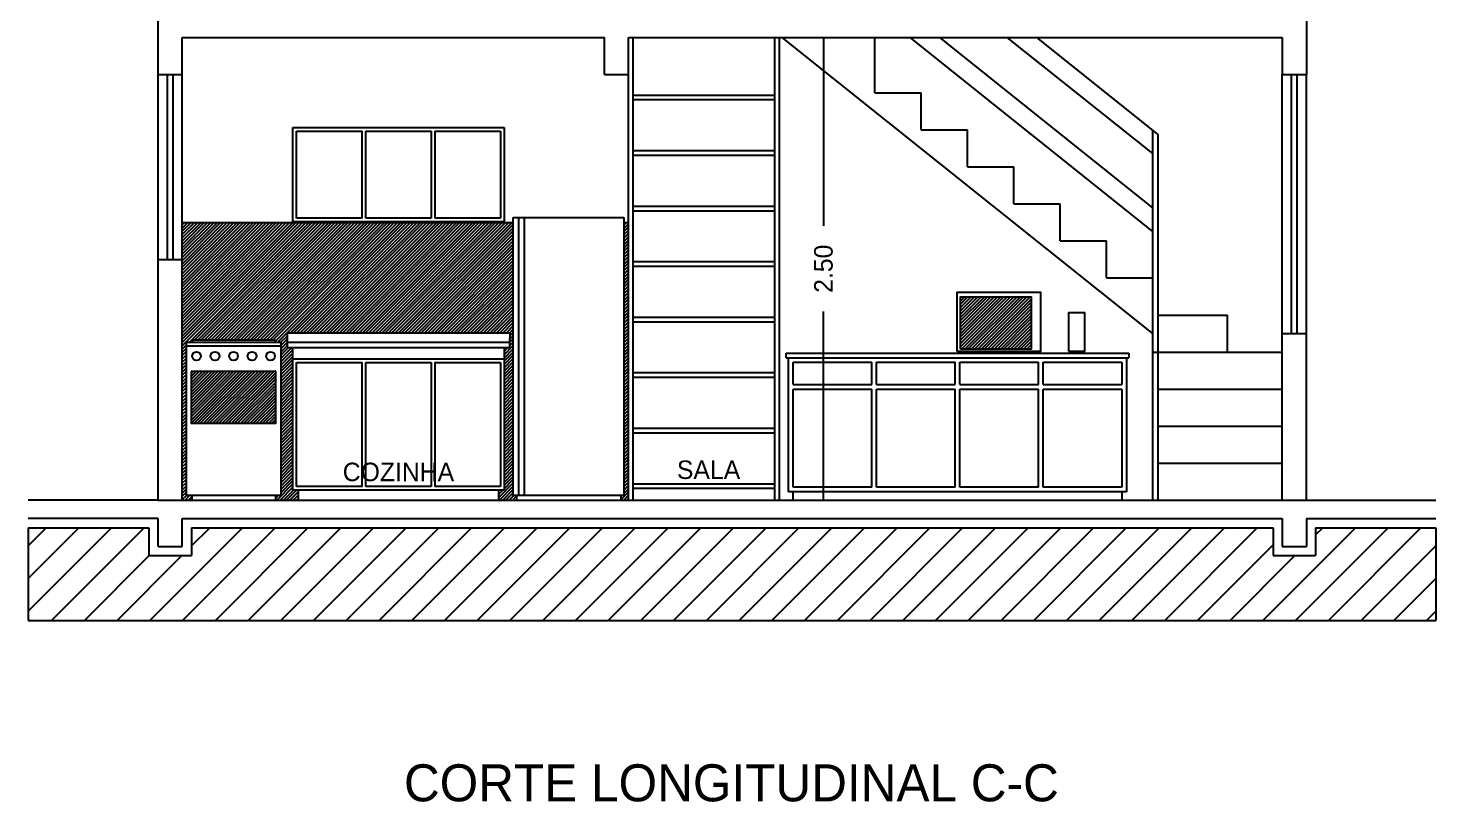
# Model space of a CAD drawing. Extents: x -74 to 202, y -59 to 73.
# Drawn here: x -32.26 to -24.66, y -8.78 to -4.6 of the extents above; entities that cross this region are included whole.
import ezdxf
from ezdxf.enums import TextEntityAlignment as Align

# ---------------------------------------------------------------- set-up
doc = ezdxf.new("R2010")
doc.units = 0
doc.linetypes.add('DASHED2', pattern=[0.375, 0.25, -0.125])
doc.layers.get('0').update_dxf_attribs({"linetype": 'CONTINUOUS'})
doc.layers.get('DEFPOINTS').update_dxf_attribs({"linetype": 'CONTINUOUS'})
for name, color, linetype in [('CONCRETO', 5, 'CONTINUOUS'), ('DIM', 244, 'CONTINUOUS'), ('JANELA', 5, 'CONTINUOUS'), ('PAREDECORTE', 3, 'CONTINUOUS'), ('TERRA', 244, 'CONTINUOUS'), ('TEXTO', 1, 'CONTINUOUS'), ('VISTAL', 30, 'CONTINUOUS'), ('VISTAP', 244, 'CONTINUOUS')]:
    doc.layers.add(name, color=color, linetype=linetype)
doc.dimstyles.get("Standard").update_dxf_attribs({"dimscale": 0, "dimtxt": 0.1, "dimasz": 0.12, "dimexe": 0.05, "dimexo": 0.0625, "dimgap": 0.09, "dimtad": 0, "dimzin": 0, "dimtxsty": 'STANDARD', "dimblk1": 'NONE', "dimblk2": 'NONE', "dimsah": 1, "dimcen": 0.09, "dimclrd": 244, "dimclre": 244, "dimclrt": 244, "dimazin": 3, "dimtfac": 1, "dimtdec": 4, "dimtofl": 0, "dimtmove": 0, "dimatfit": 3, "dimtolj": 1, "dimtzin": 0})

# ---------------------------------------------------------------- blocks, each defined once
blk = doc.blocks.new('*X55')
at = {"color": 0, "linetype": 'CONTINUOUS'}
for p, q in [((35.4567, 5.1218), (36.1233, 5.7884)), ((35.4567, 5.1395), (36.1056, 5.7884)), ((35.4567, 5.1572), (36.088, 5.7884)), ((35.4567, 5.1749), (36.0703, 5.7884)), ((35.4567, 5.1926), (36.0526, 5.7884)), ((35.4567, 5.2102), (36.0349, 5.7884)), ((35.4567, 5.2279), (36.0172, 5.7884)), ((35.4567, 5.2456), (35.9996, 5.7884)), ((35.4567, 5.2633), (35.9819, 5.7884)), ((35.4567, 5.2809), (35.9642, 5.7884)), ((35.4567, 5.2986), (35.9465, 5.7884)), ((35.4567, 5.3163), (35.9289, 5.7884)), ((35.4567, 5.334), (35.9112, 5.7884)), ((35.4567, 5.3517), (35.8935, 5.7884)), ((35.4567, 5.3693), (35.8758, 5.7884)), ((35.4567, 5.387), (35.8581, 5.7884)), ((35.4567, 5.4047), (35.8405, 5.7884)), ((35.4567, 5.4224), (35.8228, 5.7884)), ((35.4567, 5.44), (35.8051, 5.7884)), ((35.4567, 5.4577), (35.7874, 5.7884)), ((35.4567, 5.4754), (35.7698, 5.7884)), ((35.4567, 5.4931), (35.7521, 5.7884)), ((35.4567, 5.5108), (35.7344, 5.7884)), ((35.4567, 5.5284), (35.7167, 5.7884)), ((35.4567, 5.5461), (35.699, 5.7884)), ((35.4567, 5.5638), (35.6814, 5.7884)), ((35.4567, 5.5815), (35.6637, 5.7884)), ((35.4567, 5.5991), (35.646, 5.7884)), ((35.4567, 5.6168), (35.6283, 5.7884)), ((35.4567, 5.6345), (35.6107, 5.7884)), ((35.4567, 5.6522), (35.593, 5.7884)), ((35.4567, 5.6699), (35.5753, 5.7884)), ((35.4567, 5.6875), (35.5576, 5.7884)), ((35.4567, 5.7052), (35.5399, 5.7884)), ((35.4567, 5.7229), (35.5223, 5.7884)), ((35.4567, 5.7406), (35.5046, 5.7884)), ((35.4567, 5.7582), (35.4869, 5.7884)), ((35.4567, 5.7759), (35.4692, 5.7884)), ((35.4951, 5.1425), (36.141, 5.7884)), ((35.5237, 5.1535), (36.1587, 5.7884)), ((35.5414, 5.1535), (36.1763, 5.7884)), ((35.5591, 5.1535), (36.194, 5.7884)), ((35.5768, 5.1535), (36.2117, 5.7884)), ((35.5945, 5.1535), (36.2294, 5.7884)), ((35.6121, 5.1535), (36.2471, 5.7884)), ((35.6298, 5.1535), (36.2647, 5.7884)), ((35.6475, 5.1535), (36.2824, 5.7884)), ((35.6652, 5.1535), (36.3001, 5.7884)), ((35.6828, 5.1535), (36.3178, 5.7884)), ((35.7005, 5.1535), (36.3354, 5.7884)), ((35.7182, 5.1535), (36.3531, 5.7884)), ((35.7359, 5.1535), (36.3708, 5.7884)), ((35.7535, 5.1535), (36.3885, 5.7884)), ((35.7712, 5.1535), (36.4062, 5.7884)), ((35.7889, 5.1535), (36.4238, 5.7884)), ((35.8066, 5.1535), (36.4415, 5.7884)), ((35.8243, 5.1535), (36.4592, 5.7884)), ((35.8419, 5.1535), (36.4769, 5.7884)), ((35.8596, 5.1535), (36.4945, 5.7884)), ((35.8773, 5.1535), (36.5122, 5.7884)), ((35.895, 5.1535), (36.5299, 5.7884)), ((35.9126, 5.1535), (36.5476, 5.7884)), ((35.9303, 5.1535), (36.5653, 5.7884)), ((35.948, 5.1535), (36.5829, 5.7884)), ((35.9578, 5.1457), (36.6006, 5.7884)), ((35.9724, 5.1425), (36.6183, 5.7884)), ((36.04, 5.1925), (36.636, 5.7884)), ((36.0577, 5.1925), (36.6536, 5.7884)), ((36.0754, 5.1925), (36.6713, 5.7884)), ((36.0931, 5.1925), (36.689, 5.7884)), ((36.1107, 5.1925), (36.7067, 5.7884)), ((36.1284, 5.1925), (36.7244, 5.7884)), ((36.1461, 5.1925), (36.742, 5.7884)), ((36.1638, 5.1925), (36.7597, 5.7884)), ((36.1815, 5.1925), (36.7774, 5.7884)), ((36.1991, 5.1925), (36.7951, 5.7884)), ((36.2168, 5.1925), (36.8127, 5.7884)), ((36.2345, 5.1925), (36.8304, 5.7884)), ((36.2522, 5.1925), (36.8481, 5.7884)), ((36.2698, 5.1925), (36.8658, 5.7884)), ((36.2875, 5.1925), (36.8834, 5.7884)), ((36.3052, 5.1925), (36.9011, 5.7884)), ((36.3229, 5.1925), (36.9188, 5.7884)), ((36.3406, 5.1925), (36.9365, 5.7884)), ((36.3582, 5.1925), (36.9542, 5.7884)), ((36.3759, 5.1925), (36.9718, 5.7884)), ((36.3936, 5.1925), (36.9895, 5.7884)), ((36.4113, 5.1925), (37.0072, 5.7884)), ((36.4289, 5.1925), (37.0249, 5.7884)), ((36.4466, 5.1925), (37.0425, 5.7884)), ((36.4643, 5.1925), (37.0602, 5.7884)), ((36.482, 5.1925), (37.0779, 5.7884)), ((36.4997, 5.1925), (37.0956, 5.7884)), ((36.5173, 5.1925), (37.1133, 5.7884)), ((36.535, 5.1925), (37.1309, 5.7884)), ((36.5527, 5.1925), (37.1486, 5.7884)), ((36.5704, 5.1925), (37.1663, 5.7884)), ((36.588, 5.1925), (37.184, 5.7884)), ((36.6057, 5.1925), (37.2016, 5.7884)), ((36.6234, 5.1925), (37.2193, 5.7884)), ((36.6411, 5.1925), (37.237, 5.7884)), ((36.6588, 5.1925), (37.2441, 5.7778)), ((37.8414, 5.7741), (37.8557, 5.7884)), ((37.8414, 5.7565), (37.8667, 5.7818)), ((36.6764, 5.1925), (37.2441, 5.7602)), ((36.6941, 5.1925), (37.2441, 5.7425)), ((36.7118, 5.1925), (37.2441, 5.7248)), ((36.7295, 5.1925), (37.2441, 5.7071)), ((37.8414, 5.7388), (37.8667, 5.7641)), ((37.8414, 5.7211), (37.8667, 5.7464)), ((37.8414, 5.7034), (37.8667, 5.7287)), ((37.8414, 5.6857), (37.8667, 5.711)), ((36.7471, 5.1925), (37.2441, 5.6894)), ((36.7648, 5.1925), (37.2441, 5.6718)), ((36.7825, 5.1925), (37.2441, 5.6541)), ((36.8002, 5.1925), (37.2441, 5.6364)), ((37.8414, 5.6681), (37.8667, 5.6934)), ((37.8414, 5.6504), (37.8667, 5.6757)), ((37.8414, 5.6327), (37.8667, 5.658)), ((37.8414, 5.615), (37.8667, 5.6403)), ((36.8179, 5.1925), (37.2441, 5.6187)), ((36.8355, 5.1925), (37.2441, 5.6011)), ((36.8532, 5.1925), (37.2441, 5.5834)), ((36.8709, 5.1925), (37.2441, 5.5657)), ((37.8414, 5.5974), (37.8667, 5.6227)), ((37.8414, 5.5797), (37.8667, 5.605)), ((37.8414, 5.562), (37.8667, 5.5873)), ((37.8414, 5.5443), (37.8667, 5.5696)), ((37.8414, 5.5266), (37.8667, 5.5519)), ((36.8886, 5.1925), (37.2441, 5.548)), ((36.9062, 5.1925), (37.2441, 5.5304)), ((36.9239, 5.1925), (37.2441, 5.5127)), ((36.9416, 5.1925), (37.2441, 5.495)), ((36.9593, 5.1925), (37.2441, 5.4773)), ((37.8414, 5.509), (37.8667, 5.5343)), ((37.8414, 5.4913), (37.8667, 5.5166)), ((37.8414, 5.4736), (37.8667, 5.4989)), ((37.8414, 5.4559), (37.8667, 5.4812)), ((36.977, 5.1925), (37.2441, 5.4596)), ((36.9946, 5.1925), (37.2441, 5.442)), ((37.0123, 5.1925), (37.2441, 5.4243)), ((37.03, 5.1925), (37.2441, 5.4066)), ((37.8414, 5.4383), (37.8667, 5.4636)), ((37.8414, 5.4206), (37.8667, 5.4459)), ((37.8414, 5.4029), (37.8667, 5.4282)), ((37.8414, 5.3852), (37.8667, 5.4105)), ((37.0477, 5.1925), (37.2441, 5.3889)), ((37.0653, 5.1925), (37.2441, 5.3713)), ((37.083, 5.1925), (37.2441, 5.3536)), ((37.1007, 5.1925), (37.2441, 5.3359)), ((37.8414, 5.3675), (37.8667, 5.3928)), ((37.8414, 5.3499), (37.8667, 5.3752)), ((37.8414, 5.3322), (37.8667, 5.3575)), ((37.8414, 5.3145), (37.8667, 5.3398)), ((37.8414, 5.2968), (37.8667, 5.3221)), ((37.1184, 5.1925), (37.2441, 5.3182)), ((37.1361, 5.1925), (37.2441, 5.3005)), ((37.1537, 5.1925), (37.2441, 5.2829)), ((37.1714, 5.1925), (37.2441, 5.2652)), ((37.1891, 5.1925), (37.2441, 5.2475)), ((37.8414, 5.2792), (37.8667, 5.3045)), ((37.8414, 5.2615), (37.8667, 5.2868)), ((37.8414, 5.2438), (37.8667, 5.2691)), ((37.8414, 5.2261), (37.8667, 5.2514)), ((35.989, 5.1414), (36.0241, 5.1766)), ((37.2068, 5.1925), (37.2441, 5.2298)), ((37.2244, 5.1925), (37.2441, 5.2122)), ((37.2244, 5.1571), (37.2441, 5.1768)), ((37.2248, 5.1751), (37.2441, 5.1945)), ((37.8414, 5.2084), (37.8667, 5.2337)), ((37.8414, 5.1908), (37.8667, 5.2161)), ((37.8414, 5.1731), (37.8667, 5.1984)), ((37.8414, 5.1554), (37.8667, 5.1807)), ((35.4567, 5.1042), (35.479, 5.1264)), ((35.4567, 5.0865), (35.479, 5.1087)), ((35.989, 5.1238), (36.0241, 5.1589)), ((35.989, 5.1061), (36.0241, 5.1412)), ((35.989, 5.0884), (36.0241, 5.1235)), ((35.989, 5.053), (36.0484, 5.1125)), ((35.989, 5.0707), (36.0307, 5.1125)), ((35.989, 5.0354), (36.0541, 5.1005)), ((37.1941, 5.0738), (37.2441, 5.1238)), ((37.1941, 5.1091), (37.1975, 5.1125)), ((37.1941, 5.0914), (37.2152, 5.1125)), ((37.1941, 5.0561), (37.2441, 5.1061)), ((37.2241, 5.1391), (37.2441, 5.1591)), ((37.2241, 5.1214), (37.2441, 5.1414)), ((37.8414, 5.1377), (37.8667, 5.163)), ((37.8414, 5.1201), (37.8667, 5.1454)), ((37.8414, 5.1024), (37.8667, 5.1277)), ((37.8414, 5.0847), (37.8667, 5.11)), ((35.4567, 5.0688), (35.479, 5.0911)), ((35.4567, 5.0511), (35.479, 5.0734)), ((35.4567, 5.0335), (35.479, 5.0557)), ((35.4567, 5.0158), (35.479, 5.038)), ((35.4567, 4.9981), (35.479, 5.0203)), ((35.989, 5.0177), (36.0541, 5.0828)), ((35.989, 5), (36.0541, 5.0651)), ((35.989, 4.9823), (36.0541, 5.0475)), ((35.989, 4.9647), (36.0541, 5.0298)), ((37.1941, 5.0384), (37.2441, 5.0884)), ((37.1941, 5.0207), (37.2441, 5.0707)), ((37.1941, 5.0031), (37.2441, 5.0531)), ((37.1941, 4.9854), (37.2441, 5.0354)), ((37.1941, 4.9677), (37.2441, 5.0177)), ((37.8414, 5.067), (37.8667, 5.0923)), ((37.8414, 5.0493), (37.8667, 5.0746)), ((37.8414, 5.0317), (37.8667, 5.057)), ((37.8414, 5.014), (37.8667, 5.0393)), ((37.8414, 4.9963), (37.8667, 5.0216)), ((35.4567, 4.9804), (35.479, 5.0027)), ((35.4567, 4.9627), (35.479, 4.985)), ((35.4567, 4.9451), (35.479, 4.9673)), ((35.4567, 4.9274), (35.479, 4.9496)), ((35.989, 4.947), (36.0541, 5.0121)), ((35.989, 4.9293), (36.0541, 4.9944)), ((35.989, 4.9116), (36.0541, 4.9767)), ((35.989, 4.8939), (36.0541, 4.9591)), ((35.989, 4.8763), (36.0541, 4.9414)), ((37.1941, 4.95), (37.2441, 5)), ((37.1941, 4.9323), (37.2441, 4.9823)), ((37.1941, 4.9147), (37.2441, 4.9647)), ((37.1941, 4.897), (37.2441, 4.947)), ((37.8414, 4.9786), (37.8667, 5.0039)), ((37.8414, 4.961), (37.8667, 4.9863)), ((37.8414, 4.9433), (37.8667, 4.9686)), ((37.8414, 4.9256), (37.8667, 4.9509)), ((35.4567, 4.9097), (35.479, 4.932)), ((35.4567, 4.892), (35.479, 4.9143)), ((35.4567, 4.8744), (35.479, 4.8966)), ((35.4567, 4.8567), (35.479, 4.8789)), ((35.989, 4.8586), (36.0541, 4.9237)), ((35.989, 4.8409), (36.0541, 4.906)), ((35.989, 4.8232), (36.0541, 4.8884)), ((35.989, 4.8056), (36.0541, 4.8707)), ((37.1941, 4.8793), (37.2441, 4.9293)), ((37.1941, 4.8616), (37.2441, 4.9116)), ((37.1941, 4.844), (37.2441, 4.894)), ((37.1941, 4.8263), (37.2441, 4.8763)), ((37.8414, 4.9079), (37.8667, 4.9332)), ((37.8414, 4.8902), (37.8667, 4.9155)), ((37.8414, 4.8726), (37.8667, 4.8979)), ((37.8414, 4.8549), (37.8667, 4.8802)), ((35.4567, 4.839), (35.479, 4.8612)), ((35.4567, 4.8213), (35.479, 4.8436)), ((35.4567, 4.8036), (35.479, 4.8259)), ((35.4567, 4.786), (35.479, 4.8082)), ((35.4567, 4.7683), (35.479, 4.7905)), ((35.989, 4.7879), (36.0541, 4.853)), ((35.989, 4.7702), (36.0541, 4.8353)), ((35.989, 4.7525), (36.0541, 4.8176)), ((35.989, 4.7348), (36.0541, 4.8)), ((37.1941, 4.8086), (37.2441, 4.8586)), ((37.1941, 4.7909), (37.2441, 4.8409)), ((37.1941, 4.7732), (37.2441, 4.8232)), ((37.1941, 4.7556), (37.2441, 4.8056)), ((37.8414, 4.8372), (37.8667, 4.8625)), ((37.8414, 4.8195), (37.8667, 4.8448)), ((37.8414, 4.8019), (37.8667, 4.8272)), ((37.8414, 4.7842), (37.8667, 4.8095)), ((37.8414, 4.7665), (37.8667, 4.7918)), ((35.4567, 4.7506), (35.479, 4.7729)), ((35.4567, 4.7329), (35.479, 4.7552)), ((35.4567, 4.7153), (35.479, 4.7375)), ((35.4567, 4.6976), (35.479, 4.7198)), ((35.989, 4.7172), (36.0541, 4.7823)), ((35.989, 4.6995), (36.0541, 4.7646)), ((35.989, 4.6818), (36.0541, 4.7469)), ((35.989, 4.6641), (36.0541, 4.7293)), ((37.1941, 4.7379), (37.2441, 4.7879)), ((37.1941, 4.7202), (37.2441, 4.7702)), ((37.1941, 4.7025), (37.2441, 4.7525)), ((37.1941, 4.6849), (37.2441, 4.7349)), ((37.1941, 4.6672), (37.2441, 4.7172)), ((37.8414, 4.7488), (37.8667, 4.7741)), ((37.8414, 4.7311), (37.8667, 4.7564)), ((37.8414, 4.7135), (37.8667, 4.7388)), ((37.8414, 4.6958), (37.8667, 4.7211)), ((35.4567, 4.6799), (35.479, 4.7021)), ((35.4567, 4.6622), (35.479, 4.6845)), ((35.4567, 4.6445), (35.479, 4.6668)), ((35.4567, 4.6269), (35.479, 4.6491)), ((35.989, 4.6465), (36.0541, 4.7116)), ((35.989, 4.6288), (36.0541, 4.6939)), ((35.989, 4.6111), (36.0541, 4.6762)), ((35.989, 4.5934), (36.0541, 4.6585)), ((35.989, 4.5757), (36.0541, 4.6409)), ((37.1941, 4.6495), (37.2441, 4.6995)), ((37.1941, 4.6318), (37.2441, 4.6818)), ((37.1941, 4.6141), (37.2441, 4.6641)), ((37.1941, 4.5965), (37.2441, 4.6465)), ((37.8414, 4.6781), (37.8667, 4.7034)), ((37.8414, 4.6604), (37.8667, 4.6857)), ((37.8414, 4.6428), (37.8667, 4.6681)), ((37.8414, 4.6251), (37.8667, 4.6504)), ((35.4567, 4.6092), (35.479, 4.6314)), ((35.4567, 4.5915), (35.479, 4.6138)), ((35.4567, 4.5738), (35.479, 4.5961)), ((35.4567, 4.5562), (35.479, 4.5784)), ((35.989, 4.5581), (36.0541, 4.6232)), ((35.989, 4.5404), (36.0541, 4.6055)), ((35.989, 4.5227), (36.0541, 4.5878)), ((35.989, 4.505), (36.0541, 4.5702)), ((37.1941, 4.5788), (37.2441, 4.6288)), ((37.1941, 4.5611), (37.2441, 4.6111)), ((37.1941, 4.5434), (37.2441, 4.5934)), ((37.1941, 4.5258), (37.2441, 4.5758)), ((37.8414, 4.6074), (37.8667, 4.6327)), ((37.8414, 4.5897), (37.8667, 4.615)), ((37.8414, 4.5721), (37.8667, 4.5973)), ((37.8414, 4.5544), (37.8667, 4.5797)), ((37.8414, 4.5367), (37.8667, 4.562)), ((35.4567, 4.5385), (35.479, 4.5607)), ((35.4567, 4.5208), (35.479, 4.543)), ((35.4567, 4.5031), (35.479, 4.5254)), ((35.4567, 4.4854), (35.479, 4.5077)), ((35.4567, 4.4678), (35.479, 4.49)), ((35.989, 4.4874), (36.0541, 4.5525)), ((35.989, 4.4697), (36.0541, 4.5348)), ((35.989, 4.452), (36.0541, 4.5171)), ((35.989, 4.4343), (36.0541, 4.4994)), ((37.1941, 4.5081), (37.2441, 4.5581)), ((37.1941, 4.4904), (37.2441, 4.5404)), ((37.1941, 4.4727), (37.2441, 4.5227)), ((37.1941, 4.455), (37.2441, 4.505)), ((37.1941, 4.4374), (37.2441, 4.4874)), ((37.8414, 4.519), (37.8667, 4.5443)), ((37.8414, 4.5013), (37.8667, 4.5266)), ((37.8414, 4.4837), (37.8667, 4.509)), ((37.8414, 4.466), (37.8667, 4.4913)), ((35.4567, 4.4501), (35.479, 4.4723)), ((35.4567, 4.4324), (35.479, 4.4547)), ((35.4567, 4.4147), (35.479, 4.437)), ((35.4567, 4.3971), (35.479, 4.4193)), ((35.989, 4.4166), (36.0541, 4.4818)), ((35.989, 4.399), (36.0541, 4.4641)), ((35.989, 4.3813), (36.0541, 4.4464)), ((35.989, 4.3636), (36.0541, 4.4287)), ((35.989, 4.3459), (36.0541, 4.4111)), ((37.1941, 4.4197), (37.2441, 4.4697)), ((37.1941, 4.402), (37.2441, 4.452)), ((37.1941, 4.3843), (37.2441, 4.4343)), ((37.1941, 4.3667), (37.2441, 4.4167)), ((37.8414, 4.4483), (37.8667, 4.4736)), ((37.8414, 4.4306), (37.8667, 4.4559)), ((37.8414, 4.413), (37.8667, 4.4383)), ((37.8414, 4.3953), (37.8667, 4.4206)), ((35.4567, 4.3794), (35.479, 4.4016)), ((35.4567, 4.3617), (35.479, 4.3839)), ((35.4567, 4.344), (35.479, 4.3663)), ((35.4567, 4.3263), (35.479, 4.3486)), ((35.9668, 4.2884), (36.0541, 4.3757)), ((35.9845, 4.2884), (36.0541, 4.358)), ((35.989, 4.3283), (36.0541, 4.3934)), ((36.0022, 4.2884), (36.0562, 4.3425)), ((36.0198, 4.2884), (36.0739, 4.3425)), ((36.0375, 4.2884), (36.0841, 4.335)), ((37.1641, 4.3013), (37.2441, 4.3813)), ((37.1641, 4.3367), (37.1699, 4.3425)), ((37.1641, 4.319), (37.1876, 4.3425)), ((37.1689, 4.2884), (37.2441, 4.3636)), ((37.1866, 4.2884), (37.2441, 4.3459)), ((37.1941, 4.349), (37.2441, 4.399)), ((37.8414, 4.3776), (37.8667, 4.4029)), ((37.8414, 4.3599), (37.8667, 4.3852)), ((37.8414, 4.3422), (37.8667, 4.3675)), ((37.8414, 4.3246), (37.8667, 4.3499)), ((35.4567, 4.3087), (35.479, 4.3309)), ((35.4567, 4.291), (35.479, 4.3132)), ((35.4718, 4.2884), (35.4959, 4.3125)), ((35.4895, 4.2884), (35.509, 4.3079)), ((35.5072, 4.2884), (35.509, 4.2902)), ((35.959, 4.2983), (35.9732, 4.3125)), ((36.0552, 4.2884), (36.0841, 4.3173)), ((36.0729, 4.2884), (36.0841, 4.2996)), ((37.2042, 4.2884), (37.2441, 4.3283)), ((37.2219, 4.2884), (37.246, 4.3125)), ((37.2396, 4.2884), (37.2606, 4.3094)), ((37.2573, 4.2884), (37.2606, 4.2918)), ((37.8249, 4.2903), (37.8667, 4.3322)), ((37.8249, 4.308), (37.8294, 4.3125)), ((37.8406, 4.2884), (37.8667, 4.3145)), ((37.8583, 4.2884), (37.8667, 4.2968))]:
    blk.add_line(p, q, dxfattribs=at)
blk = doc.blocks.new('*D135')
at = {"color": 244, "linetype": 'BYBLOCK'}
for p, q in [((-28.1401, -4.6472), (-27.9141, -4.6472)), ((-27.9641, -4.6472), (-27.9641, -5.6656)), ((-27.9641, -7.1472), (-27.9641, -6.1289)), ((-28.1401, -7.1472), (-27.9141, -7.1472))]:
    blk.add_line(p, q, dxfattribs=at)
at = {"layer": 'DEFPOINTS', "color": 0, "linetype": 'BYBLOCK'}
for p in [(-28.2026, -4.6472), (-27.9641, -4.6472), (-28.2026, -7.1472)]:
    blk.add_point(p, dxfattribs=at)
at = {"color": 244, "linetype": 'BYBLOCK', "insert": (-27.9641, -5.8972), "char_height": 0.1, "attachment_point": 5, "rotation": 90}
blk.add_mtext('\\A1;2.50', dxfattribs=at)
blk = doc.blocks.new('_NONE')
blk = doc.blocks.new('*X124')
at = {"color": 0, "linetype": 'CONTINUOUS'}
for p, q in [((34.6242, 3.6882), (35.0744, 4.1384)), ((34.6242, 3.865), (34.8976, 4.1384)), ((34.6242, 4.0418), (34.7208, 4.1384)), ((34.7511, 3.6384), (35.2511, 4.1384)), ((35.2815, 3.6384), (35.7815, 4.1384)), ((35.4582, 3.6384), (35.9582, 4.1384)), ((35.5067, 4.0405), (35.6047, 4.1384)), ((35.635, 3.6384), (36.135, 4.1384)), ((35.8118, 3.6384), (36.3118, 4.1384)), ((35.9886, 3.6384), (36.4886, 4.1384)), ((36.1653, 3.6384), (36.6653, 4.1384)), ((36.3421, 3.6384), (36.8421, 4.1384)), ((36.5189, 3.6384), (37.0189, 4.1384)), ((36.6957, 3.6384), (37.1957, 4.1384)), ((36.8724, 3.6384), (37.3724, 4.1384)), ((37.0492, 3.6384), (37.5492, 4.1384)), ((37.226, 3.6384), (37.726, 4.1384)), ((37.4028, 3.6384), (37.9028, 4.1384)), ((37.5796, 3.6384), (38.0796, 4.1384)), ((37.7563, 3.6384), (38.2563, 4.1384)), ((37.9331, 3.6384), (38.4331, 4.1384)), ((38.1099, 3.6384), (38.6099, 4.1384)), ((38.2867, 3.6384), (38.7867, 4.1384)), ((38.4634, 3.6384), (38.9634, 4.1384)), ((38.6402, 3.6384), (39.1402, 4.1384)), ((38.817, 3.6384), (39.317, 4.1384)), ((38.9938, 3.6384), (39.4938, 4.1384)), ((39.1705, 3.6384), (39.6705, 4.1384)), ((39.3473, 3.6384), (39.8473, 4.1384)), ((39.5241, 3.6384), (40.0241, 4.1384)), ((39.7009, 3.6384), (40.2009, 4.1384)), ((39.8777, 3.6384), (40.3777, 4.1384)), ((40.0544, 3.6384), (40.5544, 4.1384)), ((40.2312, 3.6384), (40.7312, 4.1384)), ((40.408, 3.6384), (40.908, 4.1384)), ((40.5848, 3.6384), (41.0848, 4.1384)), ((40.7615, 3.6384), (41.2615, 4.1384)), ((41.2919, 3.6384), (41.7919, 4.1384)), ((41.4686, 3.6384), (41.9686, 4.1384)), ((41.5767, 4.1001), (41.6151, 4.1384)), ((41.6454, 3.6384), (42.1454, 4.1384)), ((40.9383, 3.6384), (41.3467, 4.0468)), ((41.8222, 3.6384), (42.2258, 4.042)), ((34.9279, 3.6384), (35.2779, 3.9884)), ((35.1047, 3.6384), (35.4547, 3.9884)), ((41.1151, 3.6384), (41.4651, 3.9884)), ((41.999, 3.6384), (42.2258, 3.8653)), ((42.1757, 3.6384), (42.2258, 3.6885))]:
    blk.add_line(p, q, dxfattribs=at)
blk = doc.blocks.new('*X56')
at = {"color": 0, "linetype": 'CONTINUOUS'}
for p, q in [((35.5041, 4.7043), (35.7834, 4.9836)), ((35.5041, 4.7211), (35.7666, 4.9836)), ((35.5041, 4.7379), (35.7499, 4.9836)), ((35.5041, 4.7547), (35.7331, 4.9836)), ((35.5041, 4.7715), (35.7163, 4.9836)), ((35.5041, 4.7883), (35.6995, 4.9836)), ((35.5041, 4.8051), (35.6827, 4.9836)), ((35.5041, 4.8219), (35.6659, 4.9836)), ((35.5041, 4.8386), (35.6491, 4.9836)), ((35.5041, 4.8554), (35.6323, 4.9836)), ((35.5041, 4.8722), (35.6155, 4.9836)), ((35.5041, 4.889), (35.5987, 4.9836)), ((35.5041, 4.9058), (35.5819, 4.9836)), ((35.5041, 4.9226), (35.5651, 4.9836)), ((35.5041, 4.9394), (35.5483, 4.9836)), ((35.5041, 4.9562), (35.5315, 4.9836)), ((35.5041, 4.973), (35.5147, 4.9836)), ((35.5199, 4.7033), (35.8002, 4.9836)), ((35.5367, 4.7033), (35.817, 4.9836)), ((35.5535, 4.7033), (35.8338, 4.9836)), ((35.5703, 4.7033), (35.8506, 4.9836)), ((35.5871, 4.7033), (35.8674, 4.9836)), ((35.6039, 4.7033), (35.8842, 4.9836)), ((35.6207, 4.7033), (35.901, 4.9836)), ((35.6375, 4.7033), (35.9178, 4.9836)), ((35.6543, 4.7033), (35.9346, 4.9836)), ((35.6711, 4.7033), (35.9514, 4.9836)), ((35.6879, 4.7033), (35.9613, 4.9767)), ((35.7047, 4.7033), (35.9613, 4.9599)), ((35.7215, 4.7033), (35.9613, 4.9431)), ((35.7383, 4.7033), (35.9613, 4.9263)), ((35.7551, 4.7033), (35.9613, 4.9096)), ((35.7718, 4.7033), (35.9613, 4.8928)), ((35.7886, 4.7033), (35.9613, 4.876)), ((35.8054, 4.7033), (35.9613, 4.8592)), ((35.8222, 4.7033), (35.9613, 4.8424)), ((35.839, 4.7033), (35.9613, 4.8256)), ((35.8558, 4.7033), (35.9613, 4.8088)), ((35.8726, 4.7033), (35.9613, 4.792)), ((35.8894, 4.7033), (35.9613, 4.7752)), ((35.9062, 4.7033), (35.9613, 4.7584)), ((35.923, 4.7033), (35.9613, 4.7416)), ((35.9398, 4.7033), (35.9613, 4.7248)), ((35.9566, 4.7033), (35.9613, 4.708))]:
    blk.add_line(p, q, dxfattribs=at)
blk = doc.blocks.new('*X57')
at = {"color": 0, "linetype": 'CONTINUOUS'}
for p, q in [((39.6587, 5.1166), (39.9292, 5.387)), ((39.6587, 5.1342), (39.9115, 5.387)), ((39.6587, 5.1519), (39.8938, 5.387)), ((39.6587, 5.1696), (39.8761, 5.387)), ((39.6587, 5.1873), (39.8585, 5.387)), ((39.6587, 5.2049), (39.8408, 5.387)), ((39.6587, 5.2226), (39.8231, 5.387)), ((39.6587, 5.2403), (39.8054, 5.387)), ((39.6587, 5.258), (39.7878, 5.387)), ((39.6587, 5.2757), (39.7701, 5.387)), ((39.6587, 5.2933), (39.7524, 5.387)), ((39.6587, 5.311), (39.7347, 5.387)), ((39.6587, 5.3287), (39.717, 5.387)), ((39.6587, 5.3464), (39.6994, 5.387)), ((39.6587, 5.364), (39.6817, 5.387)), ((39.6587, 5.3817), (39.664, 5.387)), ((39.6638, 5.1039), (39.9469, 5.387)), ((39.6815, 5.1039), (39.9645, 5.387)), ((39.6991, 5.1039), (39.9822, 5.387)), ((39.7168, 5.1039), (39.9999, 5.387)), ((39.7345, 5.1039), (40.0176, 5.387)), ((39.7522, 5.1039), (40.0352, 5.387)), ((39.7698, 5.1039), (40.0407, 5.3748)), ((39.7875, 5.1039), (40.0407, 5.3571)), ((39.8052, 5.1039), (40.0407, 5.3395)), ((39.8229, 5.1039), (40.0407, 5.3218)), ((39.8406, 5.1039), (40.0407, 5.3041)), ((39.8582, 5.1039), (40.0407, 5.2864)), ((39.8759, 5.1039), (40.0407, 5.2687)), ((39.8936, 5.1039), (40.0407, 5.2511)), ((39.9113, 5.1039), (40.0407, 5.2334)), ((39.9289, 5.1039), (40.0407, 5.2157)), ((39.9466, 5.1039), (40.0407, 5.198)), ((39.9643, 5.1039), (40.0407, 5.1804)), ((39.982, 5.1039), (40.0407, 5.1627)), ((39.9997, 5.1039), (40.0407, 5.145)), ((40.0173, 5.1039), (40.0407, 5.1273)), ((40.035, 5.1039), (40.0407, 5.1096))]:
    blk.add_line(p, q, dxfattribs=at)

msp = doc.modelspace()

# ---------------------------------------------------------------- linework, layer by layer
at = {"color": 5}
for p, q in [((-31.4266, -4.64724), (-29.1466, -4.64724)), ((-29.0166, -4.64724), (-25.4866, -4.64724)), ((-31.5566, -7.14724), (-32.25917, -7.14724)), ((-31.5566, -7.14724), (-24.65751, -7.14724)), ((-31.5566, -7.24724), (-32.25917, -7.24724)), ((-31.4266, -7.24724), (-25.4866, -7.24724)), ((-25.3566, -7.24724), (-24.65751, -7.24724))]:
    msp.add_line(p, q, dxfattribs=at)
at = {"color": 30, "linetype": 'CONTINUOUS'}
for p, q in [((-28.18967, -4.64724), (-26.1866, -6.24969)), ((-26.1866, -5.69547), (-27.4969, -4.64724)), ((-26.1866, -5.56741), (-27.33682, -4.64724)), ((-26.1866, -5.2753), (-26.97168, -4.64724)), ((-26.1566, -5.17124), (-26.8116, -4.64724))]:
    msp.add_line(p, q, dxfattribs=at)
at = {"color": 30, "linetype": 'DASHED2'}
msp.add_line((-27.6866, -4.74724), (-27.6866, -4.64724), dxfattribs=at)
at = {"color": 30}
for p, q in [((-27.6866, -4.94724), (-27.6866, -4.74724)), ((-27.6866, -4.94724), (-27.4366, -4.94724)), ((-27.4366, -5.14724), (-27.4366, -4.94724)), ((-27.4366, -5.14724), (-27.1866, -5.14724)), ((-27.1866, -5.34724), (-27.1866, -5.14724)), ((-26.1866, -7.14724), (-26.1866, -5.14724)), ((-26.1566, -7.14724), (-26.1566, -5.17124)), ((-27.1866, -5.34724), (-26.9366, -5.34724)), ((-26.9366, -5.54724), (-26.9366, -5.34724)), ((-26.9366, -5.54724), (-26.6866, -5.54724)), ((-26.6866, -5.74724), (-26.6866, -5.54724)), ((-26.6866, -5.74724), (-26.4366, -5.74724)), ((-26.4366, -5.94724), (-26.4366, -5.74724)), ((-26.4366, -5.94724), (-26.1866, -5.94724)), ((-26.1566, -6.14724), (-25.7825, -6.14724)), ((-25.7825, -6.34724), (-25.7825, -6.14724)), ((-26.1866, -6.34724), (-25.4866, -6.34724)), ((-26.1566, -6.54724), (-25.4866, -6.54724)), ((-26.1566, -6.74724), (-25.4866, -6.74724)), ((-26.1566, -6.94724), (-25.4866, -6.94724))]:
    msp.add_line(p, q, dxfattribs=at)
at = {"layer": 'CONCRETO', "linetype": 'CONTINUOUS'}
for p, q in [((-31.5566, -4.84724), (-31.5566, -4.54724)), ((-25.3566, -4.54724), (-25.3566, -4.84724)), ((-31.4266, -4.84724), (-31.4266, -4.64724)), ((-29.1466, -4.84724), (-29.1466, -4.64724)), ((-29.0166, -4.84724), (-29.0166, -4.64724)), ((-25.4866, -4.64724), (-25.4866, -4.84724)), ((-29.1466, -4.84724), (-29.0166, -4.84724)), ((-31.5566, -7.39724), (-31.5566, -7.24724)), ((-31.4266, -7.39724), (-31.4266, -7.24724)), ((-25.4866, -7.24724), (-25.4866, -7.39724)), ((-25.3566, -7.24724), (-25.3566, -7.39724))]:
    msp.add_line(p, q, dxfattribs=at)
at = {"layer": 'CONCRETO', "color": 5}
for p, q in [((-31.5566, -4.84724), (-31.4266, -4.84724)), ((-25.4866, -4.84724), (-25.3566, -4.84724)), ((-31.5566, -7.44724), (-31.4266, -7.44724)), ((-25.4866, -7.44724), (-25.3566, -7.44724))]:
    msp.add_line(p, q, dxfattribs=at)
at = {"layer": 'CONCRETO', "color": 5, "linetype": 'CONTINUOUS'}
for p, q in [((-31.5566, -7.39724), (-31.4266, -7.39724)), ((-25.4866, -7.39724), (-25.3566, -7.39724))]:
    msp.add_line(p, q, dxfattribs=at)
at = {"layer": 'DIM', "color": 30, "linetype": 'CONTINUOUS'}
for p, q in [((-28.16548, -6.35295), (-26.31548, -6.35295)), ((-28.16548, -6.37795), (-28.16548, -6.35295)), ((-28.16548, -6.37795), (-26.31548, -6.37795)), ((-28.15298, -7.10295), (-28.15298, -6.37795)), ((-26.32798, -6.37795), (-26.32798, -7.10295)), ((-26.31548, -6.35295), (-26.31548, -6.37795)), ((-28.12798, -6.40295), (-27.70298, -6.40295)), ((-28.12798, -6.52295), (-28.12798, -6.40295)), ((-27.70298, -6.52295), (-27.70298, -6.40295)), ((-27.67798, -6.40295), (-27.25298, -6.40295)), ((-27.67798, -6.52295), (-27.67798, -6.40295)), ((-27.25298, -6.52295), (-27.25298, -6.40295)), ((-27.22798, -6.40295), (-26.80298, -6.40295)), ((-27.22798, -6.52295), (-27.22798, -6.40295)), ((-26.80298, -6.52295), (-26.80298, -6.40295)), ((-26.77798, -6.40295), (-26.35298, -6.40295)), ((-26.77798, -6.52295), (-26.77798, -6.40295)), ((-26.35298, -6.40295), (-26.35298, -6.52295)), ((-28.12798, -6.52295), (-27.70298, -6.52295)), ((-27.67798, -6.52295), (-27.25298, -6.52295)), ((-27.22798, -6.52295), (-26.80298, -6.52295)), ((-26.77798, -6.52295), (-26.35298, -6.52295)), ((-28.12798, -7.07795), (-28.12798, -6.54795)), ((-28.12798, -6.54795), (-27.70298, -6.54795)), ((-27.70298, -7.07795), (-27.70298, -6.54795)), ((-27.67798, -7.07795), (-27.67798, -6.54795)), ((-27.67798, -6.54795), (-27.25298, -6.54795)), ((-27.25298, -7.07795), (-27.25298, -6.54795)), ((-27.22798, -7.07795), (-27.22798, -6.54795)), ((-27.22798, -6.54795), (-26.80298, -6.54795)), ((-26.80298, -7.07795), (-26.80298, -6.54795)), ((-26.77798, -7.07795), (-26.77798, -6.54795)), ((-26.77798, -6.54795), (-26.35298, -6.54795)), ((-26.35298, -6.54795), (-26.35298, -7.07795)), ((-26.32798, -7.10295), (-28.15298, -7.10295)), ((-27.70298, -7.07795), (-28.12798, -7.07795)), ((-28.12798, -7.14724), (-28.12798, -7.10295)), ((-27.25298, -7.07795), (-27.67798, -7.07795)), ((-26.80298, -7.07795), (-27.22798, -7.07795)), ((-26.35298, -7.07795), (-26.77798, -7.07795)), ((-26.35298, -7.10295), (-26.35298, -7.14724))]:
    msp.add_line(p, q, dxfattribs=at)
for points in [[(-27.24309, -6.34404), (-27.24309, -6.02403), (-26.79331, -6.02403), (-26.79331, -6.34404)], [(-27.22461, -6.33173), (-27.22461, -6.04865), (-26.8426, -6.04865), (-26.8426, -6.33173)]]:
    msp.add_lwpolyline(points, close=True, dxfattribs=at)
at = {"layer": 'DIM', "color": 5, "linetype": 'CONTINUOUS'}
msp.add_lwpolyline([(-26.63985, -6.34444), (-26.63985, -6.13432), (-26.5557, -6.13432), (-26.5557, -6.34444)], close=True, dxfattribs=at)
at = {"layer": 'JANELA', "color": 5, "linetype": 'CONTINUOUS'}
for p, q in [((-31.5066, -5.84724), (-31.5066, -4.84724)), ((-31.4766, -5.84724), (-31.4766, -4.84724)), ((-25.4366, -6.24724), (-25.4366, -4.84724)), ((-25.4066, -6.24724), (-25.4066, -4.84724))]:
    msp.add_line(p, q, dxfattribs=at)
at = {"layer": 'PAREDECORTE', "color": 3, "linetype": 'CONTINUOUS'}
for p, q in [((-31.5566, -7.14724), (-31.5566, -5.84724)), ((-31.4266, -7.14724), (-31.4266, -5.84724)), ((-25.4866, -7.14724), (-25.4866, -6.24724)), ((-25.3566, -7.14724), (-25.3566, -6.24724))]:
    msp.add_line(p, q, dxfattribs=at)
at = {"layer": 'PAREDECORTE', "color": 3}
for p, q in [((-31.5566, -5.84724), (-31.4266, -5.84724)), ((-25.4866, -6.24724), (-25.3566, -6.24724))]:
    msp.add_line(p, q, dxfattribs=at)
at = {"layer": 'TERRA', "color": 244, "linetype": 'CONTINUOUS'}
for p, q in [((-32.25917, -7.29724), (-32.25917, -7.79724)), ((-32.25917, -7.29724), (-31.6066, -7.29724)), ((-31.6066, -7.29724), (-31.6066, -7.44724)), ((-31.3766, -7.29724), (-25.5366, -7.29724)), ((-31.3766, -7.29724), (-31.3766, -7.44724)), ((-25.5366, -7.29724), (-25.5366, -7.44724)), ((-25.3066, -7.29724), (-25.3066, -7.44724)), ((-25.3066, -7.29724), (-24.65751, -7.29724)), ((-24.65751, -7.29724), (-24.65751, -7.79724)), ((-31.6066, -7.44724), (-31.3766, -7.44724)), ((-25.5366, -7.44724), (-25.3066, -7.44724)), ((-32.25917, -7.79724), (-24.65751, -7.79724))]:
    msp.add_line(p, q, dxfattribs=at)
at = {"layer": 'VISTAL', "linetype": 'CONTINUOUS'}
for p, q in [((-28.9916, -7.14724), (-28.9916, -4.64724)), ((-28.22756, -7.14724), (-28.22756, -4.64724)), ((-28.20256, -7.14724), (-28.20256, -4.64724)), ((-29.0166, -7.14724), (-29.0166, -4.84724)), ((-31.4266, -5.64724), (-29.63924, -5.64724)), ((-29.0419, -5.64724), (-29.0166, -5.64724)), ((-31.37256, -6.28216), (-30.92549, -6.28216)), ((-31.37256, -6.29384), (-31.37256, -6.28216)), ((-30.92549, -6.28216), (-30.92549, -6.2953)), ((-30.85924, -6.24316), (-29.65822, -6.24316)), ((-30.85924, -6.29316), (-30.85924, -6.24316)), ((-29.65822, -6.24316), (-29.65924, -6.29316))]:
    msp.add_line(p, q, dxfattribs=at)
at = {"layer": 'VISTAL', "color": 30, "linetype": 'CONTINUOUS'}
for p, q in [((-28.9916, -4.95861), (-28.22756, -4.95861)), ((-28.9916, -4.98361), (-28.22756, -4.98361)), ((-28.9916, -5.25861), (-28.22756, -5.25861)), ((-28.9916, -5.28361), (-28.22756, -5.28361)), ((-29.60924, -7.12316), (-29.60924, -5.62045)), ((-29.57924, -7.12316), (-29.57924, -5.62045)), ((-28.9916, -5.55861), (-28.22756, -5.55861)), ((-28.9916, -5.58361), (-28.22756, -5.58361)), ((-28.9916, -5.85861), (-28.22756, -5.85861)), ((-28.9916, -5.88361), (-28.22756, -5.88361)), ((-28.9916, -6.15861), (-28.22756, -6.15861)), ((-28.9916, -6.18361), (-28.22756, -6.18361)), ((-28.9916, -6.45861), (-28.22756, -6.45861)), ((-28.9916, -6.48361), (-28.22756, -6.48361)), ((-28.9916, -6.75861), (-28.22756, -6.75861)), ((-28.9916, -6.78361), (-28.22756, -6.78361)), ((-28.9916, -7.05861), (-28.22756, -7.05861)), ((-28.9916, -7.08361), (-28.22756, -7.08361))]:
    msp.add_line(p, q, dxfattribs=at)
at = {"layer": 'VISTAP', "color": 244, "linetype": 'CONTINUOUS'}
for p, q in [((-31.5566, -5.84724), (-31.5566, -4.84724)), ((-31.4266, -5.84724), (-31.4266, -4.84724)), ((-25.4866, -6.24724), (-25.4866, -4.84724)), ((-25.3566, -6.24724), (-25.3566, -4.84724))]:
    msp.add_line(p, q, dxfattribs=at)
at = {"layer": 'VISTAP', "linetype": 'CONTINUOUS'}
for p, q in [((-30.82924, -5.13385), (-29.68924, -5.13385)), ((-30.82924, -5.644), (-30.82924, -5.13385)), ((-30.80924, -5.624), (-30.80924, -5.15385)), ((-30.80924, -5.15385), (-30.45594, -5.15385)), ((-30.45594, -5.624), (-30.45594, -5.15385)), ((-30.43594, -5.15385), (-30.08254, -5.15385)), ((-30.43594, -5.624), (-30.43594, -5.15385)), ((-30.08254, -5.15385), (-30.08254, -5.624)), ((-30.06254, -5.15385), (-30.06254, -5.624)), ((-30.06254, -5.15385), (-29.70924, -5.15385)), ((-29.70924, -5.15385), (-29.70924, -5.624)), ((-29.68924, -5.13385), (-29.68924, -5.644)), ((-30.45594, -5.624), (-30.80924, -5.624)), ((-30.08254, -5.624), (-30.43594, -5.624)), ((-29.70924, -5.624), (-30.06254, -5.624)), ((-29.63924, -7.12316), (-29.63924, -5.62045)), ((-29.63924, -5.62045), (-29.0419, -5.62045)), ((-29.0419, -5.62045), (-29.0419, -7.12316)), ((-29.68924, -5.644), (-30.82924, -5.644)), ((-31.40436, -7.12316), (-31.40436, -6.29316)), ((-31.40436, -6.29316), (-30.89436, -6.29316)), ((-30.89436, -6.29316), (-30.89436, -7.12316)), ((-30.85924, -6.29316), (-29.65924, -6.29316)), ((-30.85924, -6.32316), (-30.85924, -6.29316)), ((-29.65924, -6.29316), (-29.65924, -6.32316)), ((-31.40436, -6.31316), (-30.89436, -6.31316)), ((-30.85924, -6.32316), (-29.65924, -6.32316)), ((-30.82924, -7.09316), (-30.82924, -6.32316)), ((-30.82924, -6.38316), (-29.68924, -6.38316)), ((-29.68924, -6.32316), (-29.68924, -7.09316)), ((-30.80924, -7.07316), (-30.80924, -6.40316)), ((-30.80924, -6.40316), (-30.45594, -6.40316)), ((-30.45594, -7.07316), (-30.45594, -6.40316)), ((-30.43594, -7.07316), (-30.43594, -6.40316)), ((-30.43594, -6.40316), (-30.08254, -6.40316)), ((-30.08254, -6.40316), (-30.08254, -7.07316)), ((-30.06254, -6.40316), (-30.06254, -7.07316)), ((-30.06254, -6.40316), (-29.70924, -6.40316)), ((-29.70924, -6.40316), (-29.70924, -7.07316)), ((-30.89436, -7.12316), (-31.40436, -7.12316)), ((-31.37436, -7.14724), (-31.37436, -7.12316)), ((-30.92436, -7.12316), (-30.92436, -7.14724)), ((-29.68924, -7.09316), (-30.82924, -7.09316)), ((-30.45594, -7.07316), (-30.80924, -7.07316)), ((-30.79924, -7.14724), (-30.79924, -7.09316)), ((-30.08254, -7.07316), (-30.43594, -7.07316)), ((-29.70924, -7.07316), (-30.06254, -7.07316)), ((-29.71924, -7.09316), (-29.71924, -7.14724)), ((-29.0419, -7.12316), (-29.63924, -7.12316)), ((-29.6227, -7.12316), (-29.6227, -7.14724)), ((-29.05844, -7.12316), (-29.05844, -7.14724))]:
    msp.add_line(p, q, dxfattribs=at)
msp.add_lwpolyline([(-31.37923, -6.45203), (-31.37923, -6.73233), (-30.92206, -6.73233), (-30.92206, -6.45203)], close=True, dxfattribs=at)
for centre in [(-31.35002, -6.36933), (-31.25002, -6.36933), (-31.15002, -6.36933), (-31.05002, -6.36933), (-30.95002, -6.36933)]:
    msp.add_circle(centre, 0.02382, dxfattribs=at)

# ---------------------------------------------------------------- block references
at = {"layer": 'DIM', "color": 8, "linetype": 'CONTINUOUS'}
msp.add_blockref('*X57', (-66.88333, -11.43567), dxfattribs=at)
at = {"layer": 'TERRA', "linetype": 'CONTINUOUS'}
msp.add_blockref('*X124', (-66.88333, -11.43567), dxfattribs=at)
at = {"layer": 'VISTAL', "color": 8, "linetype": 'CONTINUOUS'}
msp.add_blockref('*X55', (-66.88333, -11.43567), dxfattribs=at)
at = {"layer": 'VISTAP', "color": 8, "linetype": 'CONTINUOUS'}
msp.add_blockref('*X56', (-66.88333, -11.43567), dxfattribs=at)

# ---------------------------------------------------------------- texts
at = {"layer": 'TEXTO', "linetype": 'CONTINUOUS'}
for s, height, p in [('COZINHA', 0.1, (-30.25953, -6.99504)), ('SALA', 0.1, (-28.5848, -6.98307)), ('CORTE LONGITUDINAL C-C', 0.2, (-28.46162, -8.67489))]:
    msp.add_text(s, height=height, dxfattribs=at).set_placement(p, align=Align.MIDDLE)

# ---------------------------------------------------------------- dimensions: what is measured, and where the dimension line sits
at = {"layer": 'DIM', "linetype": 'CONTINUOUS'}
dim = msp.add_linear_dim(base=(-27.96409, -4.64724), p1=(-28.20256, -7.14724), p2=(-28.20256, -4.64724), angle=90, dimstyle='STANDARD', dxfattribs=at)
dim.commit()
dim.dimension.update_dxf_attribs({"geometry": '*D135', "text_midpoint": (-27.96409, -5.89724)})

doc.saveas('drawing.dxf')
